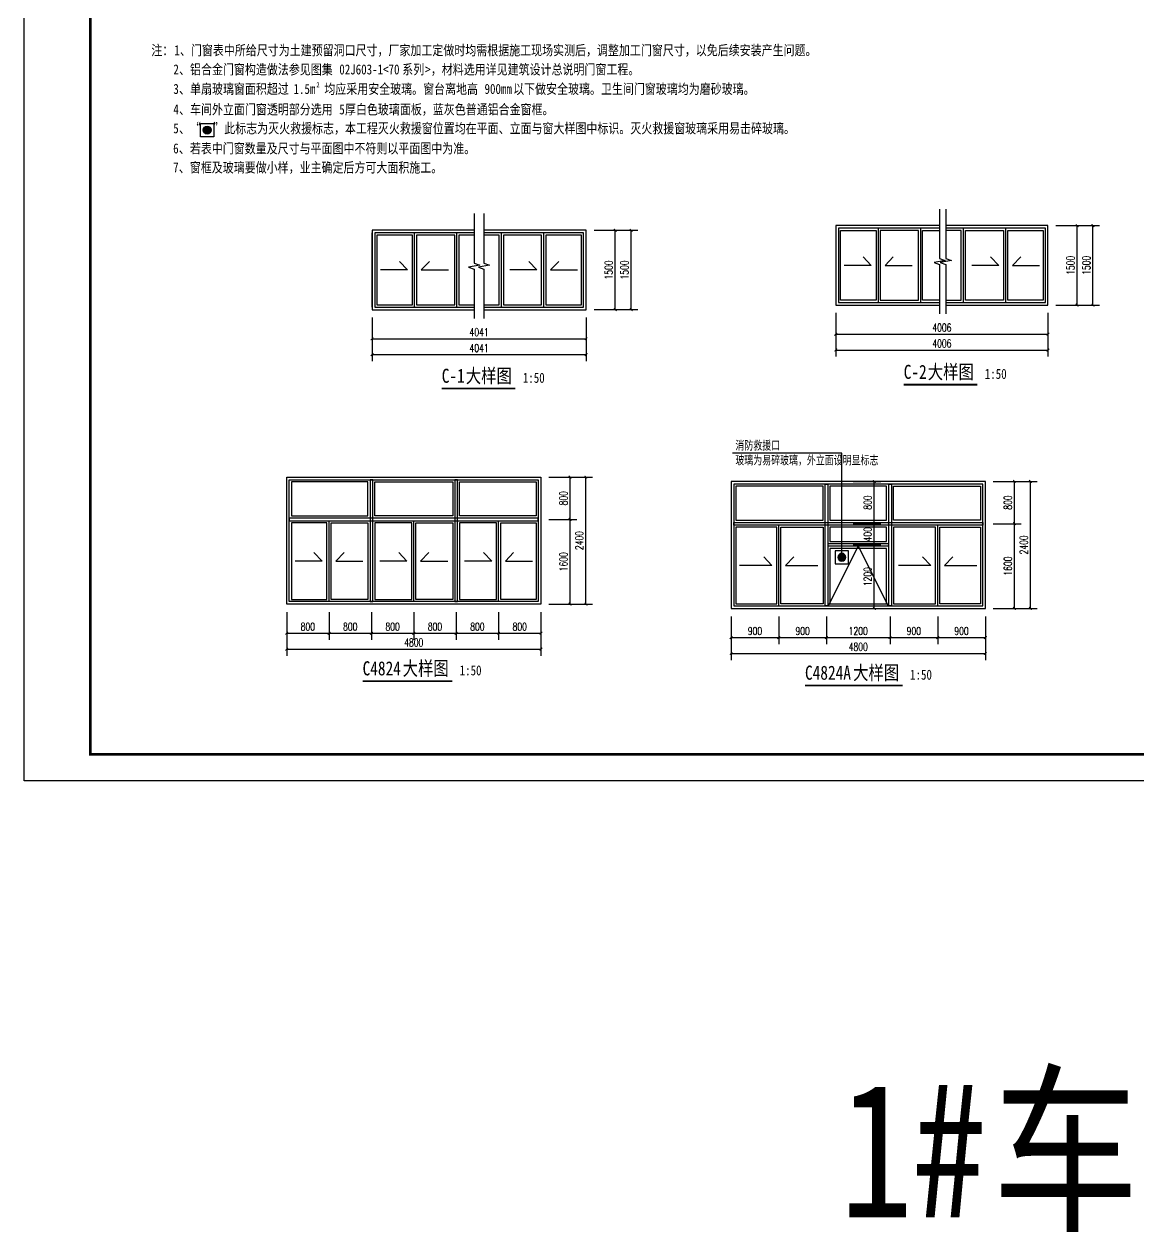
# Model space of a CAD drawing. Extents: x -16809 to 109341, y -15901 to 593582.
# Drawn here: x -16809 to 46266, y -15901 to 52541 of the extents above; entities that cross this region are included whole.
import ezdxf

# ---------------------------------------------------------------- set-up
doc = ezdxf.new("R2010")
doc.units = 0
doc.header["$LTSCALE"] = 1000
doc.header["$MEASUREMENT"] = 0
doc.layers.get('Defpoints').update_dxf_attribs({"color": 250})
for name, color, linetype in [('0-建筑立面', 255, 'Continuous'), ('DIM_LEAD', 171, 'Continuous'), ('DIM_SYMB', 171, 'Continuous'), ('PUB_DIM', 171, 'Continuous'), ('PUB_TEXT', 7, 'Continuous'), ('TK', 4, 'Continuous'), ('WINDOW', 140, 'Continuous')]:
    doc.layers.add(name, color=color, linetype=linetype)
doc.layers.add('02', color=1, linetype='Continuous', lineweight=15)
doc.styles.add('_TCH_DIM', font='SIMPLEX', dxfattribs={"bigfont": 'GBCBIG'})
doc.styles.add('_TCH_DIM_T3', font='SIMPLEX', dxfattribs={"width": 0.705882, "bigfont": 'GBCBIG'})
doc.styles.add('宋体', font='', dxfattribs={"width": 0.8})
doc.styles.get('宋体').set_extended_font_data('SimSun')
doc.dimstyles.new('_TCH_ARCH&&50', dxfattribs={"dimtxt": 148.75, "dimasz": 50, "dimexe": 125, "dimexo": 150, "dimgap": 50, "dimtad": 1, "dimdec": 0, "dimzin": 0, "dimdsep": 46, "dimtxsty": '_TCH_DIM_T3', "dimblk": 'ARCHTICK', "dimcen": 0.09, "dimclrt": 7, "dimazin": 2, "dimtfac": 1, "dimtdec": 0, "dimtix": 1, "dimtmove": 2, "dimatfit": 3, "dimfxl": 0, "dimtolj": 1, "dimtzin": 0, "dimarcsym": 0})

# ---------------------------------------------------------------- blocks, each defined once
blk = doc.blocks.new('GeYuanFrame_50425478', base_point=(20.09, 4.53))
at = {"layer": 'TK'}
blk.add_lwpolyline([(20.09, 4.53), (20.09, 598.53), (861.09, 598.53), (861.09, 4.53)], close=True, dxfattribs=at)
at = {"layer": 'TK', "const_width": 1}
blk.add_lwpolyline([(45.09, 588.53), (851.09, 588.53), (851.09, 14.53), (45.09, 14.53)], close=True, dxfattribs=at)
blk = doc.blocks.new('A$C474D48D3')
at = {"layer": '02'}
h = blk.add_hatch(color=256, dxfattribs=at)
edge = h.paths.add_edge_path()
edge.add_arc((-125, -125), 75, 0, 360)
blk.add_lwpolyline([(-250, 0), (0, 0), (0, -250), (-250, -250)], close=True)
blk.add_circle((-125, -125), 75)
blk = doc.blocks.new('A$C7BE47643')
at = {"layer": 'WINDOW'}
for p, q in [((800, 50), (800, 1575)), ((2400, 50), (2400, 1575)), ((4000, 50), (4000, 1575))]:
    blk.add_line(p, q, dxfattribs=at)
for points in [[(0, 0), (4800, 0), (4800, 2400), (0, 2400)], [(50, 50), (4750, 50), (4750, 2350), (50, 2350)], [(1575, 2350), (1625, 2350), (1625, 50), (1575, 50)], [(3175, 2350), (3225, 2350), (3225, 50), (3175, 50)], [(4750, 1625), (4750, 1575), (50, 1575), (50, 1625)]]:
    blk.add_lwpolyline(points, close=True, dxfattribs=at)
at = {"layer": 'WINDOW', "color": 252}
for points in [[(1535, 2310), (90, 2310), (90, 1665), (1535, 1665)], [(3135, 2310), (1665, 2310), (1665, 1665), (3135, 1665)], [(3265, 2310), (4710, 2310), (4710, 1665), (3265, 1665)], [(760, 1535), (90, 1535), (90, 90), (760, 90)], [(840, 1535), (1535, 1535), (1535, 90), (840, 90)], [(2360, 1535), (1665, 1535), (1665, 90), (2360, 90)], [(2440, 1535), (3135, 1535), (3135, 90), (2440, 90)], [(3960, 1535), (3265, 1535), (3265, 90), (3960, 90)], [(4040, 1535), (4710, 1535), (4710, 90), (4040, 90)]]:
    blk.add_lwpolyline(points, close=True, dxfattribs=at)
at = {"layer": 'WINDOW'}
for points in [[(515, 972), (671, 813), (160, 813)], [(1085, 972), (929, 813), (1440, 813)], [(2115, 972), (2271, 813), (1760, 813)], [(2685, 972), (2529, 813), (3040, 813)], [(3715, 972), (3871, 813), (3360, 813)], [(4285, 972), (4129, 813), (4640, 813)]]:
    blk.add_lwpolyline(points, dxfattribs=at)
blk = doc.blocks.new('_ArchTick')
at = {"color": 0, "linetype": 'ByBlock', "const_width": 0.4}
blk.add_lwpolyline([(-0.5, -0.5), (0.5, 0.5)], dxfattribs=at)
blk = doc.blocks.new('*D403')
at = {"layer": 'Defpoints', "color": 0}
for p in [(4832, 3072), (5382, 3072), (4832, 1472)]:
    blk.add_point(p, dxfattribs=at)
at = {"layer": 'PUB_DIM', "color": 0, "lineweight": -2}
for p, q in [((4982, 3072), (5507, 3072)), ((5382, 1472), (5382, 3072)), ((4982, 1472), (5507, 1472))]:
    blk.add_line(p, q, dxfattribs=at)
at = {"layer": 'PUB_DIM', "color": 0, "lineweight": -2, "xscale": 50, "yscale": 50, "zscale": 50}
for p, rotation in [((5382, 3072), 90), ((5382, 1472), 270)]:
    blk.add_blockref('_ArchTick', p, dxfattribs=dict(at, rotation=rotation))
at = {"layer": 'PUB_DIM', "color": 7, "insert": (5258, 2272), "char_height": 148.8, "attachment_point": 5, "rotation": 90, "style": '_TCH_DIM_T3'}
blk.add_mtext('\\A1;1600', dxfattribs=at)
blk = doc.blocks.new('*D404')
at = {"layer": 'Defpoints', "color": 0}
for p in [(4832, 3872), (5382, 3872), (4832, 3072)]:
    blk.add_point(p, dxfattribs=at)
at = {"layer": 'PUB_DIM', "color": 0, "lineweight": -2}
for p, q in [((4982, 3872), (5507, 3872)), ((5382, 3072), (5382, 3872)), ((4982, 3072), (5507, 3072))]:
    blk.add_line(p, q, dxfattribs=at)
at = {"layer": 'PUB_DIM', "color": 0, "lineweight": -2, "xscale": 50, "yscale": 50, "zscale": 50}
for p, rotation in [((5382, 3872), 90), ((5382, 3072), 270)]:
    blk.add_blockref('_ArchTick', p, dxfattribs=dict(at, rotation=rotation))
at = {"layer": 'PUB_DIM', "color": 7, "insert": (5258, 3472), "char_height": 148.8, "attachment_point": 5, "rotation": 90, "style": '_TCH_DIM_T3'}
blk.add_mtext('\\A1;800', dxfattribs=at)
blk = doc.blocks.new('*D405')
at = {"layer": 'Defpoints', "color": 0}
for p in [(4832, 3872), (5682, 3872), (4832, 1472)]:
    blk.add_point(p, dxfattribs=at)
at = {"layer": 'PUB_DIM', "color": 0, "lineweight": -2}
for p, q in [((4982, 3872), (5807, 3872)), ((5682, 1472), (5682, 3872)), ((4982, 1472), (5807, 1472))]:
    blk.add_line(p, q, dxfattribs=at)
at = {"layer": 'PUB_DIM', "color": 0, "lineweight": -2, "xscale": 50, "yscale": 50, "zscale": 50}
for p, rotation in [((5682, 3872), 90), ((5682, 1472), 270)]:
    blk.add_blockref('_ArchTick', p, dxfattribs=dict(at, rotation=rotation))
at = {"layer": 'PUB_DIM', "color": 7, "insert": (5558, 2672), "char_height": 148.8, "attachment_point": 5, "rotation": 90, "style": '_TCH_DIM_T3'}
blk.add_mtext('\\A1;2400', dxfattribs=at)
blk = doc.blocks.new('*D406')
at = {"layer": 'Defpoints', "color": 0}
for p in [(32, 1472), (4832, 1472), (4832, 622)]:
    blk.add_point(p, dxfattribs=at)
at = {"layer": 'PUB_DIM', "color": 0, "lineweight": -2}
for p, q in [((32, 1322), (32, 497)), ((4832, 1322), (4832, 497)), ((32, 622), (4832, 622))]:
    blk.add_line(p, q, dxfattribs=at)
at = {"layer": 'PUB_DIM', "color": 0, "lineweight": -2, "xscale": 50, "yscale": 50, "zscale": 50, "rotation": 180}
blk.add_blockref('_ArchTick', (32, 622), dxfattribs=at)
at = {"layer": 'PUB_DIM', "color": 0, "lineweight": -2, "xscale": 50, "yscale": 50, "zscale": 50}
blk.add_blockref('_ArchTick', (4832, 622), dxfattribs=at)
at = {"layer": 'PUB_DIM', "color": 7, "insert": (2432, 746), "char_height": 148.8, "attachment_point": 5, "style": '_TCH_DIM_T3'}
blk.add_mtext('\\A1;4800', dxfattribs=at)
blk = doc.blocks.new('*D407')
at = {"layer": 'Defpoints', "color": 0}
for p in [(32, 1472), (832, 1472), (832, 922)]:
    blk.add_point(p, dxfattribs=at)
at = {"layer": 'PUB_DIM', "color": 0, "lineweight": -2}
for p, q in [((32, 1322), (32, 797)), ((832, 1322), (832, 797)), ((32, 922), (832, 922))]:
    blk.add_line(p, q, dxfattribs=at)
at = {"layer": 'PUB_DIM', "color": 0, "lineweight": -2, "xscale": 50, "yscale": 50, "zscale": 50, "rotation": 180}
blk.add_blockref('_ArchTick', (32, 922), dxfattribs=at)
at = {"layer": 'PUB_DIM', "color": 0, "lineweight": -2, "xscale": 50, "yscale": 50, "zscale": 50}
blk.add_blockref('_ArchTick', (832, 922), dxfattribs=at)
at = {"layer": 'PUB_DIM', "color": 7, "insert": (432, 1046), "char_height": 148.8, "attachment_point": 5, "style": '_TCH_DIM_T3'}
blk.add_mtext('\\A1;800', dxfattribs=at)
blk = doc.blocks.new('*D408')
at = {"layer": 'Defpoints', "color": 0}
for p in [(832, 1472), (1632, 1472), (1632, 922)]:
    blk.add_point(p, dxfattribs=at)
at = {"layer": 'PUB_DIM', "color": 0, "lineweight": -2}
for p, q in [((832, 1322), (832, 797)), ((1632, 1322), (1632, 797)), ((832, 922), (1632, 922))]:
    blk.add_line(p, q, dxfattribs=at)
at = {"layer": 'PUB_DIM', "color": 0, "lineweight": -2, "xscale": 50, "yscale": 50, "zscale": 50, "rotation": 180}
blk.add_blockref('_ArchTick', (832, 922), dxfattribs=at)
at = {"layer": 'PUB_DIM', "color": 0, "lineweight": -2, "xscale": 50, "yscale": 50, "zscale": 50}
blk.add_blockref('_ArchTick', (1632, 922), dxfattribs=at)
at = {"layer": 'PUB_DIM', "color": 7, "insert": (1232, 1046), "char_height": 148.8, "attachment_point": 5, "style": '_TCH_DIM_T3'}
blk.add_mtext('\\A1;800', dxfattribs=at)
blk = doc.blocks.new('*D409')
at = {"layer": 'Defpoints', "color": 0}
for p in [(1632, 1472), (2432, 1472), (2432, 922)]:
    blk.add_point(p, dxfattribs=at)
at = {"layer": 'PUB_DIM', "color": 0, "lineweight": -2}
for p, q in [((1632, 1322), (1632, 797)), ((2432, 1322), (2432, 797)), ((1632, 922), (2432, 922))]:
    blk.add_line(p, q, dxfattribs=at)
at = {"layer": 'PUB_DIM', "color": 0, "lineweight": -2, "xscale": 50, "yscale": 50, "zscale": 50, "rotation": 180}
blk.add_blockref('_ArchTick', (1632, 922), dxfattribs=at)
at = {"layer": 'PUB_DIM', "color": 0, "lineweight": -2, "xscale": 50, "yscale": 50, "zscale": 50}
blk.add_blockref('_ArchTick', (2432, 922), dxfattribs=at)
at = {"layer": 'PUB_DIM', "color": 7, "insert": (2032, 1046), "char_height": 148.8, "attachment_point": 5, "style": '_TCH_DIM_T3'}
blk.add_mtext('\\A1;800', dxfattribs=at)
blk = doc.blocks.new('*D410')
at = {"layer": 'Defpoints', "color": 0}
for p in [(2432, 1472), (3232, 1472), (3232, 922)]:
    blk.add_point(p, dxfattribs=at)
at = {"layer": 'PUB_DIM', "color": 0, "lineweight": -2}
for p, q in [((2432, 1322), (2432, 797)), ((3232, 1322), (3232, 797)), ((2432, 922), (3232, 922))]:
    blk.add_line(p, q, dxfattribs=at)
at = {"layer": 'PUB_DIM', "color": 0, "lineweight": -2, "xscale": 50, "yscale": 50, "zscale": 50, "rotation": 180}
blk.add_blockref('_ArchTick', (2432, 922), dxfattribs=at)
at = {"layer": 'PUB_DIM', "color": 0, "lineweight": -2, "xscale": 50, "yscale": 50, "zscale": 50}
blk.add_blockref('_ArchTick', (3232, 922), dxfattribs=at)
at = {"layer": 'PUB_DIM', "color": 7, "insert": (2832, 1046), "char_height": 148.8, "attachment_point": 5, "style": '_TCH_DIM_T3'}
blk.add_mtext('\\A1;800', dxfattribs=at)
blk = doc.blocks.new('*D411')
at = {"layer": 'Defpoints', "color": 0}
for p in [(3232, 1472), (4032, 1472), (4032, 922)]:
    blk.add_point(p, dxfattribs=at)
at = {"layer": 'PUB_DIM', "color": 0, "lineweight": -2}
for p, q in [((3232, 1322), (3232, 797)), ((4032, 1322), (4032, 797)), ((3232, 922), (4032, 922))]:
    blk.add_line(p, q, dxfattribs=at)
at = {"layer": 'PUB_DIM', "color": 0, "lineweight": -2, "xscale": 50, "yscale": 50, "zscale": 50, "rotation": 180}
blk.add_blockref('_ArchTick', (3232, 922), dxfattribs=at)
at = {"layer": 'PUB_DIM', "color": 0, "lineweight": -2, "xscale": 50, "yscale": 50, "zscale": 50}
blk.add_blockref('_ArchTick', (4032, 922), dxfattribs=at)
at = {"layer": 'PUB_DIM', "color": 7, "insert": (3632, 1046), "char_height": 148.8, "attachment_point": 5, "style": '_TCH_DIM_T3'}
blk.add_mtext('\\A1;800', dxfattribs=at)
blk = doc.blocks.new('*D412')
at = {"layer": 'Defpoints', "color": 0}
for p in [(4032, 1472), (4832, 1472), (4832, 922)]:
    blk.add_point(p, dxfattribs=at)
at = {"layer": 'PUB_DIM', "color": 0, "lineweight": -2}
for p, q in [((4032, 1322), (4032, 797)), ((4832, 1322), (4832, 797)), ((4032, 922), (4832, 922))]:
    blk.add_line(p, q, dxfattribs=at)
at = {"layer": 'PUB_DIM', "color": 0, "lineweight": -2, "xscale": 50, "yscale": 50, "zscale": 50, "rotation": 180}
blk.add_blockref('_ArchTick', (4032, 922), dxfattribs=at)
at = {"layer": 'PUB_DIM', "color": 0, "lineweight": -2, "xscale": 50, "yscale": 50, "zscale": 50}
blk.add_blockref('_ArchTick', (4832, 922), dxfattribs=at)
at = {"layer": 'PUB_DIM', "color": 7, "insert": (4432, 1046), "char_height": 148.8, "attachment_point": 5, "style": '_TCH_DIM_T3'}
blk.add_mtext('\\A1;800', dxfattribs=at)
blk = doc.blocks.new('A$C5D2F2028')
at = {"layer": 'WINDOW'}
for p, q in [((900, 50), (900, 1575)), ((3900, 50), (3900, 1575))]:
    blk.add_line(p, q, dxfattribs=at)
for points in [[(0, 0), (4800, 0), (4800, 2400), (0, 2400)], [(50, 50), (4750, 50), (4750, 2350), (50, 2350)], [(1775, 2350), (1825, 2350), (1825, 50), (1775, 50)], [(2975, 2350), (3025, 2350), (3025, 50), (2975, 50)], [(4750, 1625), (4750, 1575), (50, 1575), (50, 1625)]]:
    blk.add_lwpolyline(points, close=True, dxfattribs=at)
at = {"layer": 'WINDOW', "color": 252}
for points in [[(1735, 2310), (90, 2310), (90, 1665), (1735, 1665)], [(2935, 2310), (1865, 2310), (1865, 1665), (2935, 1665)], [(3065, 2310), (4710, 2310), (4710, 1665), (3065, 1665)], [(860, 1535), (90, 1535), (90, 90), (860, 90)], [(940, 1535), (1735, 1535), (1735, 90), (940, 90)], [(1865, 1265), (2935, 1265), (2935, 1535), (1865, 1535)], [(3860, 1535), (3065, 1535), (3065, 90), (3860, 90)], [(3940, 1535), (4710, 1535), (4710, 90), (3940, 90)], [(2935, 1135), (1865, 1135), (1865, 90), (2935, 90)]]:
    blk.add_lwpolyline(points, close=True, dxfattribs=at)
at = {"layer": 'WINDOW'}
for points in [[(1825, 1225), (2975, 1225)], [(2975, 1175), (1825, 1175)], [(615, 972), (771, 813), (160, 813)], [(1185, 972), (1029, 813), (1640, 813)], [(3615, 972), (3771, 813), (3160, 813)], [(4185, 972), (4029, 813), (4640, 813)]]:
    blk.add_lwpolyline(points, dxfattribs=at)
at = {"xscale": -1}
blk.add_blockref('A$C474D48D3', (1965, 1091), dxfattribs=at)
blk = doc.blocks.new('*D413')
at = {"layer": 'Defpoints', "color": 0}
for p in [(4832, 3072), (5382, 3072), (4832, 1472)]:
    blk.add_point(p, dxfattribs=at)
at = {"layer": 'PUB_DIM', "color": 0, "lineweight": -2}
for p, q in [((4982, 3072), (5507, 3072)), ((5382, 1472), (5382, 3072)), ((4982, 1472), (5507, 1472))]:
    blk.add_line(p, q, dxfattribs=at)
at = {"layer": 'PUB_DIM', "color": 0, "lineweight": -2, "xscale": 50, "yscale": 50, "zscale": 50}
for p, rotation in [((5382, 3072), 90), ((5382, 1472), 270)]:
    blk.add_blockref('_ArchTick', p, dxfattribs=dict(at, rotation=rotation))
at = {"layer": 'PUB_DIM', "color": 7, "insert": (5258, 2272), "char_height": 148.8, "attachment_point": 5, "rotation": 90, "style": '_TCH_DIM_T3'}
blk.add_mtext('\\A1;1600', dxfattribs=at)
blk = doc.blocks.new('*D414')
at = {"layer": 'Defpoints', "color": 0}
for p in [(4832, 3872), (5382, 3872), (4832, 3072)]:
    blk.add_point(p, dxfattribs=at)
at = {"layer": 'PUB_DIM', "color": 0, "lineweight": -2}
for p, q in [((4982, 3872), (5507, 3872)), ((5382, 3072), (5382, 3872)), ((4982, 3072), (5507, 3072))]:
    blk.add_line(p, q, dxfattribs=at)
at = {"layer": 'PUB_DIM', "color": 0, "lineweight": -2, "xscale": 50, "yscale": 50, "zscale": 50}
for p, rotation in [((5382, 3872), 90), ((5382, 3072), 270)]:
    blk.add_blockref('_ArchTick', p, dxfattribs=dict(at, rotation=rotation))
at = {"layer": 'PUB_DIM', "color": 7, "insert": (5258, 3472), "char_height": 148.8, "attachment_point": 5, "rotation": 90, "style": '_TCH_DIM_T3'}
blk.add_mtext('\\A1;800', dxfattribs=at)
blk = doc.blocks.new('*D415')
at = {"layer": 'Defpoints', "color": 0}
for p in [(4832, 3872), (5682, 3872), (4832, 1472)]:
    blk.add_point(p, dxfattribs=at)
at = {"layer": 'PUB_DIM', "color": 0, "lineweight": -2}
for p, q in [((4982, 3872), (5807, 3872)), ((5682, 1472), (5682, 3872)), ((4982, 1472), (5807, 1472))]:
    blk.add_line(p, q, dxfattribs=at)
at = {"layer": 'PUB_DIM', "color": 0, "lineweight": -2, "xscale": 50, "yscale": 50, "zscale": 50}
for p, rotation in [((5682, 3872), 90), ((5682, 1472), 270)]:
    blk.add_blockref('_ArchTick', p, dxfattribs=dict(at, rotation=rotation))
at = {"layer": 'PUB_DIM', "color": 7, "insert": (5558, 2672), "char_height": 148.8, "attachment_point": 5, "rotation": 90, "style": '_TCH_DIM_T3'}
blk.add_mtext('\\A1;2400', dxfattribs=at)
blk = doc.blocks.new('*D416')
at = {"layer": 'Defpoints', "color": 0}
for p in [(32, 1472), (4832, 1472), (4832, 622)]:
    blk.add_point(p, dxfattribs=at)
at = {"layer": 'PUB_DIM', "color": 0, "lineweight": -2}
for p, q in [((32, 1322), (32, 497)), ((4832, 1322), (4832, 497)), ((32, 622), (4832, 622))]:
    blk.add_line(p, q, dxfattribs=at)
at = {"layer": 'PUB_DIM', "color": 0, "lineweight": -2, "xscale": 50, "yscale": 50, "zscale": 50, "rotation": 180}
blk.add_blockref('_ArchTick', (32, 622), dxfattribs=at)
at = {"layer": 'PUB_DIM', "color": 0, "lineweight": -2, "xscale": 50, "yscale": 50, "zscale": 50}
blk.add_blockref('_ArchTick', (4832, 622), dxfattribs=at)
at = {"layer": 'PUB_DIM', "color": 7, "insert": (2432, 746), "char_height": 148.8, "attachment_point": 5, "style": '_TCH_DIM_T3'}
blk.add_mtext('\\A1;4800', dxfattribs=at)
blk = doc.blocks.new('*D417')
at = {"layer": 'Defpoints', "color": 0}
for p in [(32, 1472), (932, 1472), (932, 922)]:
    blk.add_point(p, dxfattribs=at)
at = {"layer": 'PUB_DIM', "color": 0, "lineweight": -2}
for p, q in [((32, 1322), (32, 797)), ((932, 1322), (932, 797)), ((32, 922), (932, 922))]:
    blk.add_line(p, q, dxfattribs=at)
at = {"layer": 'PUB_DIM', "color": 0, "lineweight": -2, "xscale": 50, "yscale": 50, "zscale": 50, "rotation": 180}
blk.add_blockref('_ArchTick', (32, 922), dxfattribs=at)
at = {"layer": 'PUB_DIM', "color": 0, "lineweight": -2, "xscale": 50, "yscale": 50, "zscale": 50}
blk.add_blockref('_ArchTick', (932, 922), dxfattribs=at)
at = {"layer": 'PUB_DIM', "color": 7, "insert": (482, 1046), "char_height": 148.8, "attachment_point": 5, "style": '_TCH_DIM_T3'}
blk.add_mtext('\\A1;900', dxfattribs=at)
blk = doc.blocks.new('*D418')
at = {"layer": 'Defpoints', "color": 0}
for p in [(932, 1472), (1832, 1472), (1832, 922)]:
    blk.add_point(p, dxfattribs=at)
at = {"layer": 'PUB_DIM', "color": 0, "lineweight": -2}
for p, q in [((932, 1322), (932, 797)), ((1832, 1322), (1832, 797)), ((932, 922), (1832, 922))]:
    blk.add_line(p, q, dxfattribs=at)
at = {"layer": 'PUB_DIM', "color": 0, "lineweight": -2, "xscale": 50, "yscale": 50, "zscale": 50, "rotation": 180}
blk.add_blockref('_ArchTick', (932, 922), dxfattribs=at)
at = {"layer": 'PUB_DIM', "color": 0, "lineweight": -2, "xscale": 50, "yscale": 50, "zscale": 50}
blk.add_blockref('_ArchTick', (1832, 922), dxfattribs=at)
at = {"layer": 'PUB_DIM', "color": 7, "insert": (1382, 1046), "char_height": 148.8, "attachment_point": 5, "style": '_TCH_DIM_T3'}
blk.add_mtext('\\A1;900', dxfattribs=at)
blk = doc.blocks.new('*D419')
at = {"layer": 'Defpoints', "color": 0}
for p in [(1832, 1472), (3032, 1472), (3032, 922)]:
    blk.add_point(p, dxfattribs=at)
at = {"layer": 'PUB_DIM', "color": 0, "lineweight": -2}
for p, q in [((1832, 1322), (1832, 797)), ((3032, 1322), (3032, 797)), ((1832, 922), (3032, 922))]:
    blk.add_line(p, q, dxfattribs=at)
at = {"layer": 'PUB_DIM', "color": 0, "lineweight": -2, "xscale": 50, "yscale": 50, "zscale": 50, "rotation": 180}
blk.add_blockref('_ArchTick', (1832, 922), dxfattribs=at)
at = {"layer": 'PUB_DIM', "color": 0, "lineweight": -2, "xscale": 50, "yscale": 50, "zscale": 50}
blk.add_blockref('_ArchTick', (3032, 922), dxfattribs=at)
at = {"layer": 'PUB_DIM', "color": 7, "insert": (2432, 1046), "char_height": 148.8, "attachment_point": 5, "style": '_TCH_DIM_T3'}
blk.add_mtext('\\A1;1200', dxfattribs=at)
blk = doc.blocks.new('*D420')
at = {"layer": 'Defpoints', "color": 0}
for p in [(3032, 1472), (3932, 1472), (3932, 922)]:
    blk.add_point(p, dxfattribs=at)
at = {"layer": 'PUB_DIM', "color": 0, "lineweight": -2}
for p, q in [((3032, 1322), (3032, 797)), ((3932, 1322), (3932, 797)), ((3032, 922), (3932, 922))]:
    blk.add_line(p, q, dxfattribs=at)
at = {"layer": 'PUB_DIM', "color": 0, "lineweight": -2, "xscale": 50, "yscale": 50, "zscale": 50, "rotation": 180}
blk.add_blockref('_ArchTick', (3032, 922), dxfattribs=at)
at = {"layer": 'PUB_DIM', "color": 0, "lineweight": -2, "xscale": 50, "yscale": 50, "zscale": 50}
blk.add_blockref('_ArchTick', (3932, 922), dxfattribs=at)
at = {"layer": 'PUB_DIM', "color": 7, "insert": (3482, 1046), "char_height": 148.8, "attachment_point": 5, "style": '_TCH_DIM_T3'}
blk.add_mtext('\\A1;900', dxfattribs=at)
blk = doc.blocks.new('*D421')
at = {"layer": 'Defpoints', "color": 0}
for p in [(3932, 1472), (4832, 1472), (4832, 922)]:
    blk.add_point(p, dxfattribs=at)
at = {"layer": 'PUB_DIM', "color": 0, "lineweight": -2}
for p, q in [((3932, 1322), (3932, 797)), ((4832, 1322), (4832, 797)), ((3932, 922), (4832, 922))]:
    blk.add_line(p, q, dxfattribs=at)
at = {"layer": 'PUB_DIM', "color": 0, "lineweight": -2, "xscale": 50, "yscale": 50, "zscale": 50, "rotation": 180}
blk.add_blockref('_ArchTick', (3932, 922), dxfattribs=at)
at = {"layer": 'PUB_DIM', "color": 0, "lineweight": -2, "xscale": 50, "yscale": 50, "zscale": 50}
blk.add_blockref('_ArchTick', (4832, 922), dxfattribs=at)
at = {"layer": 'PUB_DIM', "color": 7, "insert": (4382, 1046), "char_height": 148.8, "attachment_point": 5, "style": '_TCH_DIM_T3'}
blk.add_mtext('\\A1;900', dxfattribs=at)
blk = doc.blocks.new('*D422')
at = {"layer": 'Defpoints', "color": 0}
for p in [(2185, 2672), (2735, 2672), (2185, 1472)]:
    blk.add_point(p, dxfattribs=at)
at = {"layer": 'PUB_DIM', "color": 0, "lineweight": -2}
for p, q in [((2335, 2672), (2860, 2672)), ((2735, 1472), (2735, 2672)), ((2335, 1472), (2860, 1472))]:
    blk.add_line(p, q, dxfattribs=at)
at = {"layer": 'PUB_DIM', "color": 0, "lineweight": -2, "xscale": 50, "yscale": 50, "zscale": 50}
for p, rotation in [((2735, 2672), 90), ((2735, 1472), 270)]:
    blk.add_blockref('_ArchTick', p, dxfattribs=dict(at, rotation=rotation))
at = {"layer": 'PUB_DIM', "color": 7, "insert": (2611, 2072), "char_height": 148.8, "attachment_point": 5, "rotation": 90, "style": '_TCH_DIM_T3'}
blk.add_mtext('\\A1;1200', dxfattribs=at)
blk = doc.blocks.new('*D423')
at = {"layer": 'Defpoints', "color": 0}
for p in [(2185, 3072), (2735, 3072), (2185, 2672)]:
    blk.add_point(p, dxfattribs=at)
at = {"layer": 'PUB_DIM', "color": 0, "lineweight": -2}
for p, q in [((2335, 3072), (2860, 3072)), ((2735, 2672), (2735, 3072)), ((2335, 2672), (2860, 2672))]:
    blk.add_line(p, q, dxfattribs=at)
at = {"layer": 'PUB_DIM', "color": 0, "lineweight": -2, "xscale": 50, "yscale": 50, "zscale": 50}
for p, rotation in [((2735, 3072), 90), ((2735, 2672), 270)]:
    blk.add_blockref('_ArchTick', p, dxfattribs=dict(at, rotation=rotation))
at = {"layer": 'PUB_DIM', "color": 7, "insert": (2611, 2872), "char_height": 148.8, "attachment_point": 5, "rotation": 90, "style": '_TCH_DIM_T3'}
blk.add_mtext('\\A1;400', dxfattribs=at)
blk = doc.blocks.new('*D424')
at = {"layer": 'Defpoints', "color": 0}
for p in [(2185, 3872), (2735, 3872), (2185, 3072)]:
    blk.add_point(p, dxfattribs=at)
at = {"layer": 'PUB_DIM', "color": 0, "lineweight": -2}
for p, q in [((2335, 3872), (2860, 3872)), ((2735, 3072), (2735, 3872)), ((2335, 3072), (2860, 3072))]:
    blk.add_line(p, q, dxfattribs=at)
at = {"layer": 'PUB_DIM', "color": 0, "lineweight": -2, "xscale": 50, "yscale": 50, "zscale": 50}
for p, rotation in [((2735, 3872), 90), ((2735, 3072), 270)]:
    blk.add_blockref('_ArchTick', p, dxfattribs=dict(at, rotation=rotation))
at = {"layer": 'PUB_DIM', "color": 7, "insert": (2611, 3472), "char_height": 148.8, "attachment_point": 5, "rotation": 90, "style": '_TCH_DIM_T3'}
blk.add_mtext('\\A1;800', dxfattribs=at)
blk = doc.blocks.new('*D439')
at = {"layer": 'Defpoints', "color": 0}
for p in [(4038, 3021), (4588, 3021), (4038, 1521)]:
    blk.add_point(p, dxfattribs=at)
at = {"layer": 'PUB_DIM', "color": 0, "lineweight": -2}
for p, q in [((4188, 3021), (4713, 3021)), ((4588, 1521), (4588, 3021)), ((4188, 1521), (4713, 1521))]:
    blk.add_line(p, q, dxfattribs=at)
at = {"layer": 'PUB_DIM', "color": 0, "lineweight": -2, "xscale": 50, "yscale": 50, "zscale": 50}
for p, rotation in [((4588, 3021), 90), ((4588, 1521), 270)]:
    blk.add_blockref('_ArchTick', p, dxfattribs=dict(at, rotation=rotation))
at = {"layer": 'PUB_DIM', "color": 7, "insert": (4464, 2271), "char_height": 148.8, "attachment_point": 5, "rotation": 90, "style": '_TCH_DIM_T3'}
blk.add_mtext('\\A1;1500', dxfattribs=at)
blk = doc.blocks.new('*D440')
at = {"layer": 'Defpoints', "color": 0}
for p in [(4038, 3021), (4888, 3021), (4038, 1521)]:
    blk.add_point(p, dxfattribs=at)
at = {"layer": 'PUB_DIM', "color": 0, "lineweight": -2}
for p, q in [((4188, 3021), (5013, 3021)), ((4888, 1521), (4888, 3021)), ((4188, 1521), (5013, 1521))]:
    blk.add_line(p, q, dxfattribs=at)
at = {"layer": 'PUB_DIM', "color": 0, "lineweight": -2, "xscale": 50, "yscale": 50, "zscale": 50}
for p, rotation in [((4888, 3021), 90), ((4888, 1521), 270)]:
    blk.add_blockref('_ArchTick', p, dxfattribs=dict(at, rotation=rotation))
at = {"layer": 'PUB_DIM', "color": 7, "insert": (4764, 2271), "char_height": 148.8, "attachment_point": 5, "rotation": 90, "style": '_TCH_DIM_T3'}
blk.add_mtext('\\A1;1500', dxfattribs=at)
blk = doc.blocks.new('*D441')
at = {"layer": 'Defpoints', "color": 0}
for p in [(32, 1521), (4038, 1521), (4038, 671)]:
    blk.add_point(p, dxfattribs=at)
at = {"layer": 'PUB_DIM', "color": 0, "lineweight": -2}
for p, q in [((32, 1371), (32, 546)), ((4038, 1371), (4038, 546)), ((32, 671), (4038, 671))]:
    blk.add_line(p, q, dxfattribs=at)
at = {"layer": 'PUB_DIM', "color": 0, "lineweight": -2, "xscale": 50, "yscale": 50, "zscale": 50, "rotation": 180}
blk.add_blockref('_ArchTick', (32, 671), dxfattribs=at)
at = {"layer": 'PUB_DIM', "color": 0, "lineweight": -2, "xscale": 50, "yscale": 50, "zscale": 50}
blk.add_blockref('_ArchTick', (4038, 671), dxfattribs=at)
at = {"layer": 'PUB_DIM', "color": 7, "insert": (2035, 795), "char_height": 148.8, "attachment_point": 5, "style": '_TCH_DIM_T3'}
blk.add_mtext('\\A1;4006', dxfattribs=at)
blk = doc.blocks.new('*D442')
at = {"layer": 'Defpoints', "color": 0}
for p in [(32, 1521), (4038, 1521), (4038, 971)]:
    blk.add_point(p, dxfattribs=at)
at = {"layer": 'PUB_DIM', "color": 0, "lineweight": -2}
for p, q in [((32, 1371), (32, 846)), ((4038, 1371), (4038, 846)), ((32, 971), (4038, 971))]:
    blk.add_line(p, q, dxfattribs=at)
at = {"layer": 'PUB_DIM', "color": 0, "lineweight": -2, "xscale": 50, "yscale": 50, "zscale": 50, "rotation": 180}
blk.add_blockref('_ArchTick', (32, 971), dxfattribs=at)
at = {"layer": 'PUB_DIM', "color": 0, "lineweight": -2, "xscale": 50, "yscale": 50, "zscale": 50}
blk.add_blockref('_ArchTick', (4038, 971), dxfattribs=at)
at = {"layer": 'PUB_DIM', "color": 7, "insert": (2035, 1095), "char_height": 148.8, "attachment_point": 5, "style": '_TCH_DIM_T3'}
blk.add_mtext('\\A1;4006', dxfattribs=at)
blk = doc.blocks.new('*D447')
at = {"layer": 'Defpoints', "color": 0}
for p in [(4073, 3008), (4623, 3008), (4073, 1508)]:
    blk.add_point(p, dxfattribs=at)
at = {"layer": 'PUB_DIM', "color": 0, "lineweight": -2}
for p, q in [((4223, 3008), (4748, 3008)), ((4623, 1508), (4623, 3008)), ((4223, 1508), (4748, 1508))]:
    blk.add_line(p, q, dxfattribs=at)
at = {"layer": 'PUB_DIM', "color": 0, "lineweight": -2, "xscale": 50, "yscale": 50, "zscale": 50}
for p, rotation in [((4623, 3008), 90), ((4623, 1508), 270)]:
    blk.add_blockref('_ArchTick', p, dxfattribs=dict(at, rotation=rotation))
at = {"layer": 'PUB_DIM', "color": 7, "insert": (4498, 2258), "char_height": 148.8, "attachment_point": 5, "rotation": 90, "style": '_TCH_DIM_T3'}
blk.add_mtext('\\A1;1500', dxfattribs=at)
blk = doc.blocks.new('*D448')
at = {"layer": 'Defpoints', "color": 0}
for p in [(4073, 3008), (4923, 3008), (4073, 1508)]:
    blk.add_point(p, dxfattribs=at)
at = {"layer": 'PUB_DIM', "color": 0, "lineweight": -2}
for p, q in [((4223, 3008), (5048, 3008)), ((4923, 1508), (4923, 3008)), ((4223, 1508), (5048, 1508))]:
    blk.add_line(p, q, dxfattribs=at)
at = {"layer": 'PUB_DIM', "color": 0, "lineweight": -2, "xscale": 50, "yscale": 50, "zscale": 50}
for p, rotation in [((4923, 3008), 90), ((4923, 1508), 270)]:
    blk.add_blockref('_ArchTick', p, dxfattribs=dict(at, rotation=rotation))
at = {"layer": 'PUB_DIM', "color": 7, "insert": (4798, 2258), "char_height": 148.8, "attachment_point": 5, "rotation": 90, "style": '_TCH_DIM_T3'}
blk.add_mtext('\\A1;1500', dxfattribs=at)
blk = doc.blocks.new('*D449')
at = {"layer": 'Defpoints', "color": 0}
for p in [(32, 1508), (4073, 1508), (4073, 658)]:
    blk.add_point(p, dxfattribs=at)
at = {"layer": 'PUB_DIM', "color": 0, "lineweight": -2}
for p, q in [((32, 1358), (32, 533)), ((4073, 1358), (4073, 533)), ((32, 658), (4073, 658))]:
    blk.add_line(p, q, dxfattribs=at)
at = {"layer": 'PUB_DIM', "color": 0, "lineweight": -2, "xscale": 50, "yscale": 50, "zscale": 50, "rotation": 180}
blk.add_blockref('_ArchTick', (32, 658), dxfattribs=at)
at = {"layer": 'PUB_DIM', "color": 0, "lineweight": -2, "xscale": 50, "yscale": 50, "zscale": 50}
blk.add_blockref('_ArchTick', (4073, 658), dxfattribs=at)
at = {"layer": 'PUB_DIM', "color": 7, "insert": (2052, 782), "char_height": 148.8, "attachment_point": 5, "style": '_TCH_DIM_T3'}
blk.add_mtext('\\A1;4041', dxfattribs=at)
blk = doc.blocks.new('*D450')
at = {"layer": 'Defpoints', "color": 0}
for p in [(32, 1508), (4073, 1508), (4073, 958)]:
    blk.add_point(p, dxfattribs=at)
at = {"layer": 'PUB_DIM', "color": 0, "lineweight": -2}
for p, q in [((32, 1358), (32, 833)), ((4073, 1358), (4073, 833)), ((32, 958), (4073, 958))]:
    blk.add_line(p, q, dxfattribs=at)
at = {"layer": 'PUB_DIM', "color": 0, "lineweight": -2, "xscale": 50, "yscale": 50, "zscale": 50, "rotation": 180}
blk.add_blockref('_ArchTick', (32, 958), dxfattribs=at)
at = {"layer": 'PUB_DIM', "color": 0, "lineweight": -2, "xscale": 50, "yscale": 50, "zscale": 50}
blk.add_blockref('_ArchTick', (4073, 958), dxfattribs=at)
at = {"layer": 'PUB_DIM', "color": 7, "insert": (2052, 1082), "char_height": 148.8, "attachment_point": 5, "style": '_TCH_DIM_T3'}
blk.add_mtext('\\A1;4041', dxfattribs=at)
blk = doc.blocks.new('A$C04FB6FF6')
at = {"layer": 'DIM_SYMB', "const_width": 35}
blk.add_lwpolyline([(1465.3, 17.5), (3157.4, 17.5)], dxfattribs=at)
at = {"layer": 'WINDOW', "xscale": -1}
blk.add_blockref('A$C7BE47643', (4832.1, 1472.1), dxfattribs=at)
at = {"layer": 'PUB_TEXT', "style": '宋体', "width": 0.8}
for s, height, p in [('C4824', 265.82, (1465.3, 125.9)), ('大样图', 265.82, (2221.4, 125.9)), ('1:50', 189.87, (3297.4, 125.9))]:
    blk.add_text(s, height=height, dxfattribs=at).set_placement(p)
at = {"layer": 'PUB_DIM'}
for p1, p2, distance, picture, middle in [((4832.1, 3072.1), (4832.1, 3872.1), -550, '*D404', (5257.7, 3472.1)), ((4832.1, 1472.1), (4832.1, 3872.1), -850, '*D405', (5557.7, 2672.1)), ((4832.1, 1472.1), (4832.1, 3072.1), -550, '*D403', (5257.7, 2272.1)), ((32.1, 1472.1), (4832.1, 1472.1), -850, '*D406', (2432.1, 746.4)), ((32.1, 1472.1), (832.1, 1472.1), -550, '*D407', (432.1, 1046.4)), ((832.1, 1472.1), (1632.1, 1472.1), -550, '*D408', (1232.1, 1046.4)), ((1632.1, 1472.1), (2432.1, 1472.1), -550, '*D409', (2032.1, 1046.4)), ((2432.1, 1472.1), (3232.1, 1472.1), -550, '*D410', (2832.1, 1046.4)), ((3232.1, 1472.1), (4032.1, 1472.1), -550, '*D411', (3632.1, 1046.4)), ((4032.1, 1472.1), (4832.1, 1472.1), -550, '*D412', (4432.1, 1046.4))]:
    dim = blk.add_aligned_dim(p1=p1, p2=p2, distance=distance, dimstyle='_TCH_ARCH&&50', dxfattribs=at)
    dim.commit()
    dim.dimension.update_dxf_attribs({"geometry": picture, "text_midpoint": middle})
blk = doc.blocks.new('A$C0B7841F4')
at = {"layer": 'DIM_LEAD'}
for p, q in [((2122.1, 4402.4), (60.4, 4402.4)), ((2122.1, 2437.5), (2122.1, 4402.4)), ((2122.1, 2437.5), (2122.1, 4402.4))]:
    blk.add_line(p, q, dxfattribs=at)
at = {"layer": 'DIM_LEAD', "const_width": 20}
blk.add_lwpolyline([(2122.1, 2427.5, 1), (2122.1, 2447.5, 1)], format="xyb", close=True, dxfattribs=at)
blk.add_lwpolyline([(2122.1, 2427.5, 1), (2122.1, 2447.5, 1)], format="xyb", close=True, dxfattribs=at)
at = {"layer": 'DIM_SYMB', "const_width": 35}
blk.add_lwpolyline([(1426.8, 17.5), (3270.1, 17.5)], dxfattribs=at)
at = {"layer": 'WINDOW'}
blk.add_lwpolyline([(1869.6, 1522.1), (2432.1, 2647.1), (2994.6, 1522.1)], dxfattribs=at)
blk.add_blockref('A$C5D2F2028', (32.1, 1472.1))
at = {"layer": 'PUB_TEXT', "style": '_TCH_DIM'}
for s, height, p in [('消防救援口', 168.79, (112.9, 4454.9)), ('玻璃为易碎玻璃，外立面设明显标志', 168.794, (112.9, 4174.9))]:
    blk.add_text(s, height=height, dxfattribs=at).set_placement(p)
at = {"layer": 'PUB_TEXT', "style": '宋体', "width": 0.8}
for s, height, p in [('C4824A', 265.82, (1426.8, 125.9)), ('大样图', 265.82, (2334.1, 125.9)), ('1:50', 189.87, (3410.1, 125.9))]:
    blk.add_text(s, height=height, dxfattribs=at).set_placement(p)
at = {"layer": 'PUB_DIM'}
for p1, p2, distance, picture, middle in [((2185.3, 3072.1), (2185.3, 3872.1), -550, '*D424', (2610.9, 3472.1)), ((4832.1, 3072.1), (4832.1, 3872.1), -550, '*D414', (5257.7, 3472.1)), ((4832.1, 1472.1), (4832.1, 3872.1), -850, '*D415', (5557.7, 2672.1)), ((2185.3, 2672.1), (2185.3, 3072.1), -550, '*D423', (2610.9, 2872.1)), ((4832.1, 1472.1), (4832.1, 3072.1), -550, '*D413', (5257.7, 2272.1)), ((2185.3, 1472.1), (2185.3, 2672.1), -550, '*D422', (2610.9, 2072.1)), ((32.1, 1472.1), (4832.1, 1472.1), -850, '*D416', (2432.1, 746.4)), ((32.1, 1472.1), (932.1, 1472.1), -550, '*D417', (482.1, 1046.4)), ((932.1, 1472.1), (1832.1, 1472.1), -550, '*D418', (1382.1, 1046.4)), ((1832.1, 1472.1), (3032.1, 1472.1), -550, '*D419', (2432.1, 1046.4)), ((3032.1, 1472.1), (3932.1, 1472.1), -550, '*D420', (3482.1, 1046.4)), ((3932.1, 1472.1), (4832.1, 1472.1), -550, '*D421', (4382.1, 1046.4))]:
    dim = blk.add_aligned_dim(p1=p1, p2=p2, distance=distance, dimstyle='_TCH_ARCH&&50', dxfattribs=at)
    dim.commit()
    dim.dimension.update_dxf_attribs({"geometry": picture, "text_midpoint": middle})
blk = doc.blocks.new('A$C12DB707A')
at = {"layer": 'DIM_SYMB'}
for points in [[(1993, 3334.9), (1993, 2401.7), (2098, 2363.4), (1888, 2326.4), (1993, 2289.2), (1993, 1356)], [(2110.1, 3334.9), (2110.1, 2401.7), (2215.1, 2363.4), (2005.1, 2326.4), (2110.1, 2289.2), (2110.1, 1356)]]:
    blk.add_lwpolyline(points, dxfattribs=at)
at = {"layer": 'DIM_SYMB', "const_width": 35}
blk.add_lwpolyline([(1315.2, 17.5), (2704.8, 17.5)], dxfattribs=at)
at = {"layer": 'WINDOW'}
for p, q in [((32.1, 2970.8), (32.1, 1570.8)), ((832.1, 2970.8), (832.1, 1570.8)), ((1632.1, 2970.8), (1632.1, 1570.8)), ((2438.3, 2970.8), (2438.3, 1570.8)), ((3238.3, 2970.8), (3238.3, 1570.8))]:
    blk.add_line(p, q, dxfattribs=at)
for points in [[(1993, 3020.8), (32.1, 3020.8), (32.1, 1520.8), (1993, 1520.8)], [(1993, 2970.8), (82.1, 2970.8), (82.1, 1570.8), (1993, 1570.8)], [(2110.1, 1520.8), (4038.3, 1520.8), (4038.3, 3020.8), (2110.1, 3020.8)], [(2110.1, 1570.8), (3988.3, 1570.8), (3988.3, 2970.8), (2110.1, 2970.8)], [(547.4, 2430.5), (702.8, 2270.8), (192.3, 2270.8)], [(1116.7, 2430.5), (961.3, 2270.8), (1471.9, 2270.8)], [(2953.7, 2430.5), (3109.1, 2270.8), (2598.5, 2270.8)], [(3523, 2430.5), (3367.6, 2270.8), (3878.2, 2270.8)]]:
    blk.add_lwpolyline(points, dxfattribs=at)
at = {"layer": 'WINDOW', "color": 251}
for points in [[(792.1, 1610.8), (122.1, 1610.8), (122.1, 2930.8), (792.1, 2930.8)], [(872.1, 1610.8), (1592.1, 1610.8), (1592.1, 2930.8), (872.1, 2930.8)], [(3198.3, 1610.8), (2478.3, 1610.8), (2478.3, 2930.8), (3198.3, 2930.8)], [(3278.3, 2930.8), (3948.3, 2930.8), (3948.3, 1610.8), (3278.3, 1610.8)]]:
    blk.add_lwpolyline(points, close=True, dxfattribs=at)
for points in [[(1993, 1610.8), (1672.1, 1610.8), (1672.1, 2930.8), (1993, 2930.8)], [(2110.1, 1610.8), (2398.3, 1610.8), (2398.3, 2930.8), (2110.1, 2930.8)]]:
    blk.add_lwpolyline(points, dxfattribs=at)
at = {"layer": 'PUB_TEXT', "style": '宋体', "width": 0.8}
for s, height, p in [('C-2', 265.82, (1315.2, 125.9)), ('大样图', 265.82, (1768.9, 125.9)), ('1:50', 189.87, (2844.8, 125.9))]:
    blk.add_text(s, height=height, dxfattribs=at).set_placement(p)
at = {"layer": 'PUB_DIM'}
for p1, p2, distance, picture, middle in [((4038.3, 1520.8), (4038.3, 3020.8), -550, '*D439', (4464, 2270.8)), ((4038.3, 1520.8), (4038.3, 3020.8), -850, '*D440', (4764, 2270.8)), ((32.1, 1520.8), (4038.3, 1520.8), -850, '*D441', (2035.2, 795.2)), ((32.1, 1520.8), (4038.3, 1520.8), -550, '*D442', (2035.2, 1095.2))]:
    dim = blk.add_aligned_dim(p1=p1, p2=p2, distance=distance, dimstyle='_TCH_ARCH&&50', dxfattribs=at)
    dim.commit()
    dim.dimension.update_dxf_attribs({"geometry": picture, "text_midpoint": middle})
blk = doc.blocks.new('A$C19661F4F')
at = {"layer": 'DIM_SYMB'}
for points in [[(1960.3, 3321.6), (1960.3, 2388.4), (2065.3, 2350.2), (1855.3, 2313.2), (1960.3, 2275.9), (1960.3, 1342.8)], [(2144.6, 3321.6), (2144.6, 2388.4), (2249.6, 2350.2), (2039.6, 2313.2), (2144.6, 2275.9), (2144.6, 1342.8)]]:
    blk.add_lwpolyline(points, dxfattribs=at)
at = {"layer": 'DIM_SYMB', "const_width": 35}
blk.add_lwpolyline([(1347.8, 17.5), (2737.5, 17.5)], dxfattribs=at)
at = {"layer": 'WINDOW'}
for p, q in [((32.1, 1557.6), (32.1, 2957.6)), ((832.1, 1557.6), (832.1, 2957.6)), ((1632.1, 1557.6), (1632.1, 2957.6)), ((2472.9, 1557.6), (2472.9, 2957.6)), ((3272.9, 1557.6), (3272.9, 2957.6))]:
    blk.add_line(p, q, dxfattribs=at)
for points in [[(1960.3, 3007.6), (32.1, 3007.6), (32.1, 1507.6), (1960.3, 1507.6)], [(2144.6, 1507.6), (4072.9, 1507.6), (4072.9, 3007.6), (2144.6, 3007.6)], [(1960.3, 2957.6), (82.1, 2957.6), (82.1, 1557.6), (1960.3, 1557.6)], [(2144.6, 1557.6), (4022.9, 1557.6), (4022.9, 2957.6), (2144.6, 2957.6)], [(547.4, 2417.3), (702.8, 2257.6), (192.3, 2257.6)], [(1116.7, 2417.3), (961.3, 2257.6), (1471.9, 2257.6)], [(2988.2, 2417.3), (3143.6, 2257.6), (2633, 2257.6)], [(3557.5, 2417.3), (3402.1, 2257.6), (3912.7, 2257.6)]]:
    blk.add_lwpolyline(points, dxfattribs=at)
at = {"layer": 'WINDOW', "color": 251}
for points in [[(792.1, 2917.6), (122.1, 2917.6), (122.1, 1597.6), (792.1, 1597.6)], [(1592.1, 2917.6), (872.1, 2917.6), (872.1, 1597.6), (1592.1, 1597.6)], [(3232.9, 2917.6), (2512.9, 2917.6), (2512.9, 1597.6), (3232.9, 1597.6)], [(3312.9, 1597.6), (3982.9, 1597.6), (3982.9, 2917.6), (3312.9, 2917.6)]]:
    blk.add_lwpolyline(points, close=True, dxfattribs=at)
for points in [[(1960.3, 2917.6), (1672.1, 2917.6), (1672.1, 1597.6), (1960.3, 1597.6)], [(2144.6, 1597.6), (2432.9, 1597.6), (2432.9, 2917.6), (2144.6, 2917.6)]]:
    blk.add_lwpolyline(points, dxfattribs=at)
at = {"layer": 'PUB_TEXT', "style": '宋体', "width": 0.8}
for s, height, p in [('C-1', 265.82, (1347.8, 125.9)), ('大样图', 265.82, (1801.5, 125.9)), ('1:50', 189.87, (2877.5, 125.9))]:
    blk.add_text(s, height=height, dxfattribs=at).set_placement(p)
at = {"layer": 'PUB_DIM'}
for p1, p2, distance, picture, middle in [((4072.9, 1507.6), (4072.9, 3007.6), -550, '*D447', (4498.5, 2257.6)), ((4072.9, 1507.6), (4072.9, 3007.6), -850, '*D448', (4798.5, 2257.6)), ((32.1, 1507.6), (4072.9, 1507.6), -850, '*D449', (2052.5, 781.9)), ((32.1, 1507.6), (4072.9, 1507.6), -550, '*D450', (2052.5, 1081.9))]:
    dim = blk.add_aligned_dim(p1=p1, p2=p2, distance=distance, dimstyle='_TCH_ARCH&&50', dxfattribs=at)
    dim.commit()
    dim.dimension.update_dxf_attribs({"geometry": picture, "text_midpoint": middle})

msp = doc.modelspace()

# ---------------------------------------------------------------- block references
at = {"xscale": 3, "yscale": 3, "zscale": 3}
msp.add_blockref('A$C474D48D3', (-6067.7, 46913.8), dxfattribs=at)
at = {"layer": '0-建筑立面'}
for name, p, xscale, yscale, zscale in [('GeYuanFrame_50425478', (-16808.6, 9651.8), 150, 150, 150), ('A$C19661F4F', (2800.3, 31837), 3, 3, 3), ('A$C12DB707A', (29062.9, 32059.6), 3, 3, 3), ('A$C0B7841F4', (23135.2, 15012.6), 3, 3, 3), ('A$C04FB6FF6', (-2036.9, 15258.2), 3, 3, 3)]:
    msp.add_blockref(name, p, dxfattribs=dict(at, xscale=xscale, yscale=yscale, zscale=zscale))

# ---------------------------------------------------------------- texts
at = {"layer": 'PUB_TEXT', "style": '宋体', "width": 0.8}
for s, height, p in [('注：', 569.62, (-9605.6, 50778.6)), ('1', 569.6, (-8309.4, 50778.6)), ('、门窗表中所给尺寸为土建预留洞口尺寸，厂家加工定做时均需根据施工现场实测后，调整加工门窗尺寸，以免后续安装产生问题。', 569.62, (-7985.3, 50778.6)), ('2', 569.6, (-8358.7, 49692.3)), ('、铝合金门窗构造做法参见图集', 569.62, (-8034.7, 49692.3)), ('02J603-1<70', 569.62, (1038.8, 49692.3)), ('系列', 569.62, (4603.3, 49692.3)), ('>', 569.6, (5899.5, 49692.3)), ('，材料选用详见建筑设计总说明门窗工程。', 569.62, (6223.6, 49692.3)), ('3', 569.6, (-8358.7, 48586.8)), ('、单扇玻璃窗面积超过', 569.62, (-8034.7, 48586.8)), ('1.5m', 569.62, (-1553.7, 48586.8)), ('2', 284.8, (-257.5, 48961.8)), ('均应采用安全玻璃。窗台离地高', 569.62, (191.9, 48586.8)), ('900mm', 569.62, (9265.3, 48586.8)), ('以下做安全玻璃。卫生间门窗玻璃均为磨砂玻璃。', 569.62, (10885.6, 48586.8)), ('4', 569.6, (-8358.7, 47427.1)), ('、车间外立面门窗透明部分选用', 569.62, (-8034.7, 47427.1)), ('5', 569.6, (1038.8, 47427.1)), ('厚白色玻璃面板，蓝灰色普通铝合金窗框。', 569.62, (1362.8, 47427.1)), ('5', 569.6, (-8364.6, 46353.9)), ('、“', 569.62, (-8040.5, 46353.9)), ('”此标志为灭火救援标志，本工程灭火救援窗位置均在平面、立面与窗大样图中标识。灭火救援窗玻璃采用易击碎玻璃。', 569.62, (-6096.2, 46353.9)), ('、若表中门窗数量及尺寸与平面图中不符则以平面图中为准。', 569.62, (-8046.4, 45216.5)), ('6', 569.6, (-8370.5, 45216.5)), ('7', 569.6, (-8370.5, 44135.3)), ('、窗框及玻璃要做小样，业主确定后方可大面积施工。', 569.62, (-8046.4, 44135.3)), ('车间', 7594.94, (38032.3, -15072.1)), ('1#', 7594.94, (29391, -15072.1))]:
    msp.add_text(s, height=height, dxfattribs=at).set_placement(p)

doc.saveas('drawing.dxf')
